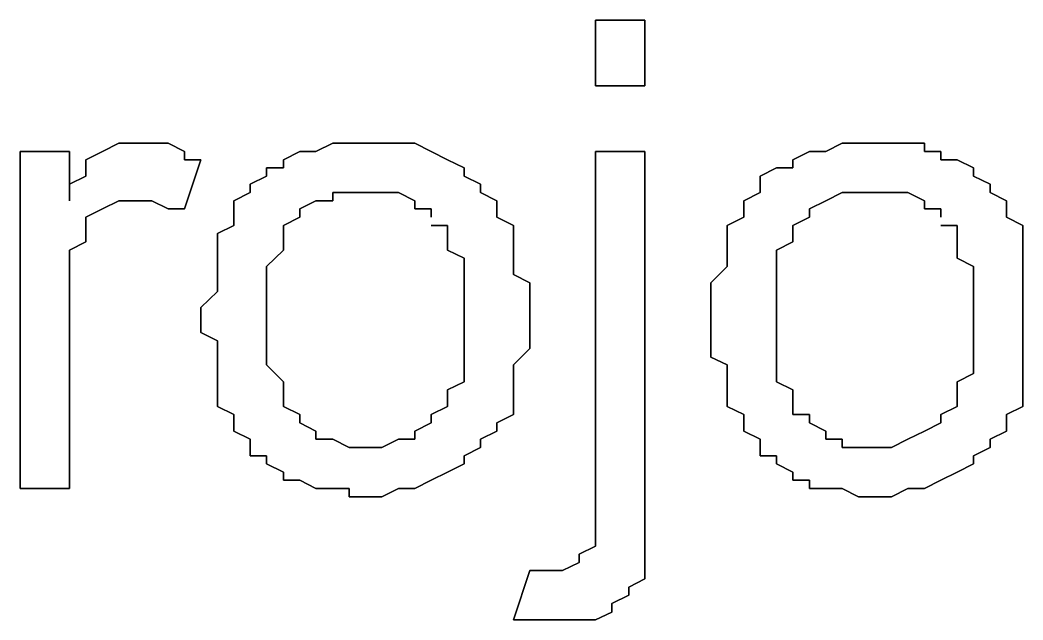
# Model space of a CAD drawing. Header units: metres. Extents: x 2.9 to 42.8, y 1.7 to 28.7.
# Drawn here: x 39.437 to 39.6522, y 27.2821 to 27.4108 of the extents above; entities that cross this region are included whole.
import ezdxf

# ---------------------------------------------------------------- set-up
doc = ezdxf.new("R2010")
doc.units = ezdxf.units.M
doc.layers.add('GRIS', color=8, linetype='Continuous')

msp = doc.modelspace()

# ---------------------------------------------------------------- linework, layer by layer
at = {"layer": 'GRIS', "lineweight": -3}
for points in [[(39.5711, 27.4108), (39.5605, 27.4108), (39.5711, 27.4108)], [(39.5605, 27.4108), (39.5605, 27.3967), (39.5605, 27.4108)], [(39.5711, 27.3967), (39.5711, 27.4108), (39.5711, 27.3967)], [(39.5605, 27.3967), (39.5711, 27.3967), (39.5605, 27.3967)], [(39.4582, 27.3844), (39.4547, 27.3826), (39.4582, 27.3844)], [(39.4617, 27.3844), (39.4582, 27.3844), (39.4617, 27.3844)], [(39.4653, 27.3844), (39.4617, 27.3844), (39.4653, 27.3844)], [(39.4688, 27.3844), (39.4653, 27.3844), (39.4688, 27.3844)], [(39.4723, 27.3826), (39.4688, 27.3844), (39.4723, 27.3826)], [(39.5041, 27.3844), (39.5005, 27.3826), (39.5041, 27.3844)], [(39.5076, 27.3844), (39.5041, 27.3844), (39.5076, 27.3844)], [(39.5111, 27.3844), (39.5076, 27.3844), (39.5111, 27.3844)], [(39.5146, 27.3844), (39.5111, 27.3844), (39.5146, 27.3844)], [(39.5182, 27.3844), (39.5146, 27.3844), (39.5182, 27.3844)], [(39.5217, 27.3844), (39.5182, 27.3844), (39.5217, 27.3844)], [(39.5252, 27.3826), (39.5217, 27.3844), (39.5252, 27.3826)], [(39.6134, 27.3844), (39.6099, 27.3826), (39.6134, 27.3844)], [(39.6169, 27.3844), (39.6134, 27.3844), (39.6169, 27.3844)], [(39.6205, 27.3844), (39.6169, 27.3844), (39.6205, 27.3844)], [(39.624, 27.3844), (39.6205, 27.3844), (39.624, 27.3844)], [(39.6275, 27.3844), (39.624, 27.3844), (39.6275, 27.3844)], [(39.6311, 27.3844), (39.6275, 27.3844), (39.6311, 27.3844)], [(39.6311, 27.3826), (39.6311, 27.3844), (39.6311, 27.3826)], [(39.4476, 27.3826), (39.437, 27.3826), (39.4476, 27.3826)], [(39.437, 27.3826), (39.437, 27.3103), (39.437, 27.3826)], [(39.4476, 27.372), (39.4476, 27.3826), (39.4476, 27.372)], [(39.4547, 27.3826), (39.4511, 27.3808), (39.4547, 27.3826)], [(39.4723, 27.3808), (39.4723, 27.3826), (39.4723, 27.3808)], [(39.497, 27.3826), (39.4935, 27.3808), (39.497, 27.3826)], [(39.5005, 27.3826), (39.497, 27.3826), (39.5005, 27.3826)], [(39.5287, 27.3808), (39.5252, 27.3826), (39.5287, 27.3808)], [(39.5711, 27.3826), (39.5605, 27.3826), (39.5711, 27.3826)], [(39.5605, 27.3826), (39.5605, 27.3068), (39.5605, 27.3826)], [(39.5711, 27.3068), (39.5711, 27.3826), (39.5711, 27.3068)], [(39.6064, 27.3826), (39.6028, 27.3808), (39.6064, 27.3826)], [(39.6099, 27.3826), (39.6064, 27.3826), (39.6099, 27.3826)], [(39.6346, 27.3826), (39.6311, 27.3826), (39.6346, 27.3826)], [(39.6346, 27.3808), (39.6346, 27.3826), (39.6346, 27.3808)], [(39.4511, 27.3808), (39.4511, 27.3791), (39.4511, 27.3808)], [(39.4723, 27.3703), (39.4758, 27.3808), (39.4723, 27.3703)], [(39.4758, 27.3808), (39.4723, 27.3808), (39.4758, 27.3808)], [(39.4935, 27.3808), (39.4935, 27.3791), (39.4935, 27.3808)], [(39.5323, 27.3791), (39.5287, 27.3808), (39.5323, 27.3791)], [(39.6028, 27.3808), (39.6028, 27.3791), (39.6028, 27.3808)], [(39.6381, 27.3808), (39.6346, 27.3808), (39.6381, 27.3808)], [(39.6416, 27.3791), (39.6381, 27.3808), (39.6416, 27.3791)], [(39.4511, 27.3791), (39.4511, 27.3773), (39.4511, 27.3791)], [(39.4935, 27.3791), (39.4899, 27.3791), (39.4935, 27.3791)], [(39.4899, 27.3791), (39.4899, 27.3773), (39.4899, 27.3791)], [(39.5323, 27.3773), (39.5323, 27.3791), (39.5323, 27.3773)], [(39.5993, 27.3791), (39.5958, 27.3773), (39.5993, 27.3791)], [(39.6028, 27.3791), (39.5993, 27.3791), (39.6028, 27.3791)], [(39.6416, 27.3773), (39.6416, 27.3791), (39.6416, 27.3773)], [(39.4511, 27.3773), (39.4476, 27.3756), (39.4511, 27.3773)], [(39.4476, 27.3756), (39.4476, 27.372), (39.4476, 27.3756)], [(39.4899, 27.3773), (39.4864, 27.3756), (39.4899, 27.3773)], [(39.4864, 27.3756), (39.4864, 27.3738), (39.4864, 27.3756)], [(39.5358, 27.3756), (39.5323, 27.3773), (39.5358, 27.3756)], [(39.5358, 27.3738), (39.5358, 27.3756), (39.5358, 27.3738)], [(39.5958, 27.3773), (39.5958, 27.3756), (39.5958, 27.3773)], [(39.5958, 27.3756), (39.5958, 27.3738), (39.5958, 27.3756)], [(39.6452, 27.3756), (39.6416, 27.3773), (39.6452, 27.3756)], [(39.6452, 27.3738), (39.6452, 27.3756), (39.6452, 27.3738)], [(39.4864, 27.3738), (39.4829, 27.372), (39.4864, 27.3738)], [(39.5041, 27.372), (39.5041, 27.3738), (39.5041, 27.372)], [(39.5041, 27.3738), (39.5076, 27.3738), (39.5041, 27.3738)], [(39.5076, 27.3738), (39.5111, 27.3738), (39.5076, 27.3738)], [(39.5111, 27.3738), (39.5146, 27.3738), (39.5111, 27.3738)], [(39.5146, 27.3738), (39.5182, 27.3738), (39.5146, 27.3738)], [(39.5182, 27.3738), (39.5217, 27.372), (39.5182, 27.3738)], [(39.5393, 27.372), (39.5358, 27.3738), (39.5393, 27.372)], [(39.5958, 27.3738), (39.5923, 27.372), (39.5958, 27.3738)], [(39.6099, 27.372), (39.6134, 27.3738), (39.6099, 27.372)], [(39.6134, 27.3738), (39.6169, 27.3738), (39.6134, 27.3738)], [(39.6169, 27.3738), (39.6205, 27.3738), (39.6169, 27.3738)], [(39.6205, 27.3738), (39.624, 27.3738), (39.6205, 27.3738)], [(39.624, 27.3738), (39.6275, 27.3738), (39.624, 27.3738)], [(39.6275, 27.3738), (39.6311, 27.372), (39.6275, 27.3738)], [(39.6487, 27.372), (39.6452, 27.3738), (39.6487, 27.372)], [(39.4547, 27.3703), (39.4582, 27.372), (39.4547, 27.3703)], [(39.4582, 27.372), (39.4617, 27.372), (39.4582, 27.372)], [(39.4617, 27.372), (39.4653, 27.372), (39.4617, 27.372)], [(39.4653, 27.372), (39.4688, 27.3703), (39.4653, 27.372)], [(39.4829, 27.372), (39.4829, 27.3703), (39.4829, 27.372)], [(39.497, 27.3703), (39.5005, 27.372), (39.497, 27.3703)], [(39.5005, 27.372), (39.5041, 27.372), (39.5005, 27.372)], [(39.5217, 27.372), (39.5217, 27.3703), (39.5217, 27.372)], [(39.5393, 27.3703), (39.5393, 27.372), (39.5393, 27.3703)], [(39.5923, 27.372), (39.5923, 27.3703), (39.5923, 27.372)], [(39.6064, 27.3703), (39.6099, 27.372), (39.6064, 27.3703)], [(39.6311, 27.372), (39.6311, 27.3703), (39.6311, 27.372)], [(39.6487, 27.3703), (39.6487, 27.372), (39.6487, 27.3703)], [(39.4511, 27.3685), (39.4547, 27.3703), (39.4511, 27.3685)], [(39.4688, 27.3703), (39.4723, 27.3703), (39.4688, 27.3703)], [(39.4829, 27.3703), (39.4829, 27.3685), (39.4829, 27.3703)], [(39.497, 27.3685), (39.497, 27.3703), (39.497, 27.3685)], [(39.5217, 27.3703), (39.5252, 27.3703), (39.5217, 27.3703)], [(39.5252, 27.3703), (39.5252, 27.3685), (39.5252, 27.3703)], [(39.5393, 27.3685), (39.5393, 27.3703), (39.5393, 27.3685)], [(39.5923, 27.3703), (39.5923, 27.3685), (39.5923, 27.3703)], [(39.6064, 27.3685), (39.6064, 27.3703), (39.6064, 27.3685)], [(39.6311, 27.3703), (39.6346, 27.3703), (39.6311, 27.3703)], [(39.6346, 27.3703), (39.6346, 27.3685), (39.6346, 27.3703)], [(39.6487, 27.3685), (39.6487, 27.3703), (39.6487, 27.3685)], [(39.4511, 27.3667), (39.4511, 27.3685), (39.4511, 27.3667)], [(39.4829, 27.3685), (39.4829, 27.3667), (39.4829, 27.3685)], [(39.4935, 27.3667), (39.497, 27.3685), (39.4935, 27.3667)], [(39.5429, 27.3667), (39.5393, 27.3685), (39.5429, 27.3667)], [(39.5923, 27.3685), (39.5887, 27.3667), (39.5923, 27.3685)], [(39.6028, 27.3667), (39.6064, 27.3685), (39.6028, 27.3667)], [(39.6522, 27.3667), (39.6487, 27.3685), (39.6522, 27.3667)], [(39.4511, 27.365), (39.4511, 27.3667), (39.4511, 27.365)], [(39.4511, 27.3632), (39.4511, 27.365), (39.4511, 27.3632)], [(39.4829, 27.3667), (39.4794, 27.365), (39.4829, 27.3667)], [(39.4794, 27.365), (39.4794, 27.3632), (39.4794, 27.365)], [(39.4935, 27.365), (39.4935, 27.3667), (39.4935, 27.365)], [(39.4935, 27.3632), (39.4935, 27.365), (39.4935, 27.3632)], [(39.5252, 27.3667), (39.5287, 27.3667), (39.5252, 27.3667)], [(39.5287, 27.3667), (39.5287, 27.365), (39.5287, 27.3667)], [(39.5287, 27.365), (39.5287, 27.3614), (39.5287, 27.365)], [(39.5429, 27.3632), (39.5429, 27.3667), (39.5429, 27.3632)], [(39.5887, 27.3667), (39.5887, 27.365), (39.5887, 27.3667)], [(39.5887, 27.365), (39.5887, 27.3632), (39.5887, 27.365)], [(39.6028, 27.365), (39.6028, 27.3667), (39.6028, 27.365)], [(39.6028, 27.3632), (39.6028, 27.365), (39.6028, 27.3632)], [(39.6346, 27.3667), (39.6381, 27.3667), (39.6346, 27.3667)], [(39.6381, 27.3667), (39.6381, 27.365), (39.6381, 27.3667)], [(39.6381, 27.365), (39.6381, 27.3614), (39.6381, 27.365)], [(39.6522, 27.3632), (39.6522, 27.3667), (39.6522, 27.3632)], [(39.4476, 27.3614), (39.4511, 27.3632), (39.4476, 27.3614)], [(39.4794, 27.3632), (39.4794, 27.3597), (39.4794, 27.3632)], [(39.4935, 27.3614), (39.4935, 27.3632), (39.4935, 27.3614)], [(39.5429, 27.3614), (39.5429, 27.3632), (39.5429, 27.3614)], [(39.5887, 27.3632), (39.5887, 27.3597), (39.5887, 27.3632)], [(39.5993, 27.3614), (39.6028, 27.3632), (39.5993, 27.3614)], [(39.6522, 27.3614), (39.6522, 27.3632), (39.6522, 27.3614)], [(39.4476, 27.3579), (39.4476, 27.3614), (39.4476, 27.3579)], [(39.4899, 27.3579), (39.4935, 27.3614), (39.4899, 27.3579)], [(39.5287, 27.3614), (39.5323, 27.3597), (39.5287, 27.3614)], [(39.5429, 27.3597), (39.5429, 27.3614), (39.5429, 27.3597)], [(39.5993, 27.3579), (39.5993, 27.3614), (39.5993, 27.3579)], [(39.6381, 27.3614), (39.6381, 27.3597), (39.6381, 27.3614)], [(39.6522, 27.3597), (39.6522, 27.3614), (39.6522, 27.3597)], [(39.4794, 27.3597), (39.4794, 27.3579), (39.4794, 27.3597)], [(39.5323, 27.3597), (39.5323, 27.3579), (39.5323, 27.3597)], [(39.5429, 27.3562), (39.5429, 27.3597), (39.5429, 27.3562)], [(39.5887, 27.3597), (39.5887, 27.3579), (39.5887, 27.3597)], [(39.6381, 27.3597), (39.6416, 27.3579), (39.6381, 27.3597)], [(39.6522, 27.3562), (39.6522, 27.3597), (39.6522, 27.3562)], [(39.4476, 27.3562), (39.4476, 27.3579), (39.4476, 27.3562)], [(39.4794, 27.3579), (39.4794, 27.3544), (39.4794, 27.3579)], [(39.4899, 27.3562), (39.4899, 27.3579), (39.4899, 27.3562)], [(39.5323, 27.3579), (39.5323, 27.3562), (39.5323, 27.3579)], [(39.5887, 27.3579), (39.5852, 27.3544), (39.5887, 27.3579)], [(39.5993, 27.3562), (39.5993, 27.3579), (39.5993, 27.3562)], [(39.6416, 27.3579), (39.6416, 27.3562), (39.6416, 27.3579)], [(39.4476, 27.3544), (39.4476, 27.3562), (39.4476, 27.3544)], [(39.4476, 27.3509), (39.4476, 27.3544), (39.4476, 27.3509)], [(39.4794, 27.3544), (39.4794, 27.3526), (39.4794, 27.3544)], [(39.4899, 27.3526), (39.4899, 27.3562), (39.4899, 27.3526)], [(39.5323, 27.3562), (39.5323, 27.3526), (39.5323, 27.3562)], [(39.5464, 27.3544), (39.5429, 27.3562), (39.5464, 27.3544)], [(39.5464, 27.3526), (39.5464, 27.3544), (39.5464, 27.3526)], [(39.5852, 27.3544), (39.5852, 27.3526), (39.5852, 27.3544)], [(39.5993, 27.3526), (39.5993, 27.3562), (39.5993, 27.3526)], [(39.6416, 27.3562), (39.6416, 27.3526), (39.6416, 27.3562)], [(39.6522, 27.3544), (39.6522, 27.3562), (39.6522, 27.3544)], [(39.6522, 27.3526), (39.6522, 27.3544), (39.6522, 27.3526)], [(39.4794, 27.3526), (39.4758, 27.3491), (39.4794, 27.3526)], [(39.4899, 27.3509), (39.4899, 27.3526), (39.4899, 27.3509)], [(39.5323, 27.3526), (39.5323, 27.3509), (39.5323, 27.3526)], [(39.5464, 27.3491), (39.5464, 27.3526), (39.5464, 27.3491)], [(39.5852, 27.3526), (39.5852, 27.3491), (39.5852, 27.3526)], [(39.5993, 27.3509), (39.5993, 27.3526), (39.5993, 27.3509)], [(39.6416, 27.3526), (39.6416, 27.3509), (39.6416, 27.3526)], [(39.6522, 27.3491), (39.6522, 27.3526), (39.6522, 27.3491)], [(39.4476, 27.3491), (39.4476, 27.3509), (39.4476, 27.3491)], [(39.4899, 27.3473), (39.4899, 27.3509), (39.4899, 27.3473)], [(39.5323, 27.3509), (39.5323, 27.3473), (39.5323, 27.3509)], [(39.5993, 27.3473), (39.5993, 27.3509), (39.5993, 27.3473)], [(39.6416, 27.3509), (39.6416, 27.3473), (39.6416, 27.3509)], [(39.4476, 27.3103), (39.4476, 27.3491), (39.4476, 27.3103)], [(39.4758, 27.3491), (39.4758, 27.3473), (39.4758, 27.3491)], [(39.5464, 27.3473), (39.5464, 27.3491), (39.5464, 27.3473)], [(39.5852, 27.3491), (39.5852, 27.3473), (39.5852, 27.3491)], [(39.6522, 27.3473), (39.6522, 27.3491), (39.6522, 27.3473)], [(39.4758, 27.3473), (39.4758, 27.3438), (39.4758, 27.3473)], [(39.4899, 27.3438), (39.4899, 27.3473), (39.4899, 27.3438)], [(39.5323, 27.3473), (39.5323, 27.3456), (39.5323, 27.3473)], [(39.5323, 27.3456), (39.5323, 27.3438), (39.5323, 27.3456)], [(39.5464, 27.3456), (39.5464, 27.3473), (39.5464, 27.3456)], [(39.5464, 27.342), (39.5464, 27.3456), (39.5464, 27.342)], [(39.5852, 27.3473), (39.5852, 27.3438), (39.5852, 27.3473)], [(39.5993, 27.3438), (39.5993, 27.3473), (39.5993, 27.3438)], [(39.6416, 27.3473), (39.6416, 27.3456), (39.6416, 27.3473)], [(39.6416, 27.3456), (39.6416, 27.3438), (39.6416, 27.3456)], [(39.6522, 27.3456), (39.6522, 27.3473), (39.6522, 27.3456)], [(39.6522, 27.342), (39.6522, 27.3456), (39.6522, 27.342)], [(39.4758, 27.3438), (39.4794, 27.342), (39.4758, 27.3438)], [(39.4899, 27.342), (39.4899, 27.3438), (39.4899, 27.342)], [(39.5323, 27.3438), (39.5323, 27.3403), (39.5323, 27.3438)], [(39.5852, 27.3438), (39.5852, 27.342), (39.5852, 27.3438)], [(39.5993, 27.342), (39.5993, 27.3438), (39.5993, 27.342)], [(39.6416, 27.3438), (39.6416, 27.3403), (39.6416, 27.3438)], [(39.4794, 27.342), (39.4794, 27.3385), (39.4794, 27.342)], [(39.4899, 27.3385), (39.4899, 27.342), (39.4899, 27.3385)], [(39.5464, 27.3403), (39.5464, 27.342), (39.5464, 27.3403)], [(39.5852, 27.342), (39.5852, 27.3385), (39.5852, 27.342)], [(39.5993, 27.3385), (39.5993, 27.342), (39.5993, 27.3385)], [(39.6522, 27.3403), (39.6522, 27.342), (39.6522, 27.3403)], [(39.5323, 27.3403), (39.5323, 27.3385), (39.5323, 27.3403)], [(39.5429, 27.3368), (39.5464, 27.3403), (39.5429, 27.3368)], [(39.6416, 27.3403), (39.6416, 27.3385), (39.6416, 27.3403)], [(39.6522, 27.3368), (39.6522, 27.3403), (39.6522, 27.3368)], [(39.4794, 27.3385), (39.4794, 27.3368), (39.4794, 27.3385)], [(39.4899, 27.3368), (39.4899, 27.3385), (39.4899, 27.3368)], [(39.5323, 27.3385), (39.5323, 27.335), (39.5323, 27.3385)], [(39.5852, 27.3385), (39.5887, 27.3368), (39.5852, 27.3385)], [(39.5993, 27.3368), (39.5993, 27.3385), (39.5993, 27.3368)], [(39.6416, 27.3385), (39.6416, 27.335), (39.6416, 27.3385)], [(39.4794, 27.3368), (39.4794, 27.335), (39.4794, 27.3368)], [(39.4794, 27.335), (39.4794, 27.3315), (39.4794, 27.335)], [(39.4935, 27.3332), (39.4899, 27.3368), (39.4935, 27.3332)], [(39.5323, 27.335), (39.5323, 27.3332), (39.5323, 27.335)], [(39.5429, 27.335), (39.5429, 27.3368), (39.5429, 27.335)], [(39.5429, 27.3332), (39.5429, 27.335), (39.5429, 27.3332)], [(39.5887, 27.3368), (39.5887, 27.335), (39.5887, 27.3368)], [(39.5887, 27.335), (39.5887, 27.3315), (39.5887, 27.335)], [(39.5993, 27.3332), (39.5993, 27.3368), (39.5993, 27.3332)], [(39.6416, 27.335), (39.6381, 27.3332), (39.6416, 27.335)], [(39.6522, 27.335), (39.6522, 27.3368), (39.6522, 27.335)], [(39.6522, 27.3332), (39.6522, 27.335), (39.6522, 27.3332)], [(39.4935, 27.3315), (39.4935, 27.3332), (39.4935, 27.3315)], [(39.5323, 27.3332), (39.5287, 27.3315), (39.5323, 27.3332)], [(39.5429, 27.3297), (39.5429, 27.3332), (39.5429, 27.3297)], [(39.6028, 27.3315), (39.5993, 27.3332), (39.6028, 27.3315)], [(39.6381, 27.3332), (39.6381, 27.3315), (39.6381, 27.3332)], [(39.6522, 27.3297), (39.6522, 27.3332), (39.6522, 27.3297)], [(39.4794, 27.3315), (39.4794, 27.3297), (39.4794, 27.3315)], [(39.4935, 27.3297), (39.4935, 27.3315), (39.4935, 27.3297)], [(39.5287, 27.3315), (39.5287, 27.3297), (39.5287, 27.3315)], [(39.5887, 27.3315), (39.5887, 27.3297), (39.5887, 27.3315)], [(39.6028, 27.3297), (39.6028, 27.3315), (39.6028, 27.3297)], [(39.6381, 27.3315), (39.6381, 27.3297), (39.6381, 27.3315)], [(39.4794, 27.3297), (39.4794, 27.3279), (39.4794, 27.3297)], [(39.4935, 27.3279), (39.4935, 27.3297), (39.4935, 27.3279)], [(39.5287, 27.3297), (39.5287, 27.3279), (39.5287, 27.3297)], [(39.5429, 27.3279), (39.5429, 27.3297), (39.5429, 27.3279)], [(39.5887, 27.3297), (39.5887, 27.3279), (39.5887, 27.3297)], [(39.6028, 27.3279), (39.6028, 27.3297), (39.6028, 27.3279)], [(39.6381, 27.3297), (39.6381, 27.3279), (39.6381, 27.3297)], [(39.6522, 27.3279), (39.6522, 27.3297), (39.6522, 27.3279)], [(39.4794, 27.3279), (39.4829, 27.3262), (39.4794, 27.3279)], [(39.4829, 27.3262), (39.4829, 27.3244), (39.4829, 27.3262)], [(39.497, 27.3262), (39.4935, 27.3279), (39.497, 27.3262)], [(39.497, 27.3244), (39.497, 27.3262), (39.497, 27.3244)], [(39.5287, 27.3279), (39.5252, 27.3262), (39.5287, 27.3279)], [(39.5252, 27.3262), (39.5252, 27.3244), (39.5252, 27.3262)], [(39.5393, 27.3244), (39.5429, 27.3262), (39.5393, 27.3244)], [(39.5429, 27.3262), (39.5429, 27.3279), (39.5429, 27.3262)], [(39.5887, 27.3279), (39.5923, 27.3262), (39.5887, 27.3279)], [(39.5923, 27.3262), (39.5923, 27.3244), (39.5923, 27.3262)], [(39.6028, 27.3262), (39.6028, 27.3279), (39.6028, 27.3262)], [(39.6064, 27.3262), (39.6028, 27.3262), (39.6064, 27.3262)], [(39.6064, 27.3244), (39.6064, 27.3262), (39.6064, 27.3244)], [(39.6381, 27.3279), (39.6346, 27.3262), (39.6381, 27.3279)], [(39.6346, 27.3262), (39.6346, 27.3244), (39.6346, 27.3262)], [(39.6487, 27.3262), (39.6522, 27.3279), (39.6487, 27.3262)], [(39.6487, 27.3244), (39.6487, 27.3262), (39.6487, 27.3244)], [(39.4829, 27.3244), (39.4829, 27.3226), (39.4829, 27.3244)], [(39.5005, 27.3226), (39.497, 27.3244), (39.5005, 27.3226)], [(39.5252, 27.3244), (39.5217, 27.3226), (39.5252, 27.3244)], [(39.5393, 27.3226), (39.5393, 27.3244), (39.5393, 27.3226)], [(39.5923, 27.3244), (39.5923, 27.3226), (39.5923, 27.3244)], [(39.6099, 27.3226), (39.6064, 27.3244), (39.6099, 27.3226)], [(39.6346, 27.3244), (39.6311, 27.3226), (39.6346, 27.3244)], [(39.6487, 27.3226), (39.6487, 27.3244), (39.6487, 27.3226)], [(39.4829, 27.3226), (39.4864, 27.3209), (39.4829, 27.3226)], [(39.5005, 27.3209), (39.5005, 27.3226), (39.5005, 27.3209)], [(39.5217, 27.3226), (39.5217, 27.3209), (39.5217, 27.3226)], [(39.5358, 27.3209), (39.5393, 27.3226), (39.5358, 27.3209)], [(39.5923, 27.3226), (39.5958, 27.3209), (39.5923, 27.3226)], [(39.6099, 27.3209), (39.6099, 27.3226), (39.6099, 27.3209)], [(39.6311, 27.3226), (39.6275, 27.3209), (39.6311, 27.3226)], [(39.6452, 27.3209), (39.6487, 27.3226), (39.6452, 27.3209)], [(39.4864, 27.3209), (39.4864, 27.3191), (39.4864, 27.3209)], [(39.5041, 27.3209), (39.5005, 27.3209), (39.5041, 27.3209)], [(39.5076, 27.3191), (39.5041, 27.3209), (39.5076, 27.3191)], [(39.5182, 27.3209), (39.5146, 27.3191), (39.5182, 27.3209)], [(39.5217, 27.3209), (39.5182, 27.3209), (39.5217, 27.3209)], [(39.5358, 27.3191), (39.5358, 27.3209), (39.5358, 27.3191)], [(39.5958, 27.3209), (39.5958, 27.3191), (39.5958, 27.3209)], [(39.6134, 27.3209), (39.6099, 27.3209), (39.6134, 27.3209)], [(39.6134, 27.3191), (39.6134, 27.3209), (39.6134, 27.3191)], [(39.6275, 27.3209), (39.624, 27.3191), (39.6275, 27.3209)], [(39.6452, 27.3191), (39.6452, 27.3209), (39.6452, 27.3191)], [(39.4864, 27.3191), (39.4864, 27.3173), (39.4864, 27.3191)], [(39.5111, 27.3191), (39.5076, 27.3191), (39.5111, 27.3191)], [(39.5146, 27.3191), (39.5111, 27.3191), (39.5146, 27.3191)], [(39.5323, 27.3173), (39.5358, 27.3191), (39.5323, 27.3173)], [(39.5958, 27.3191), (39.5958, 27.3173), (39.5958, 27.3191)], [(39.6169, 27.3191), (39.6134, 27.3191), (39.6169, 27.3191)], [(39.6205, 27.3191), (39.6169, 27.3191), (39.6205, 27.3191)], [(39.624, 27.3191), (39.6205, 27.3191), (39.624, 27.3191)], [(39.6416, 27.3173), (39.6452, 27.3191), (39.6416, 27.3173)], [(39.4864, 27.3173), (39.4899, 27.3173), (39.4864, 27.3173)], [(39.4899, 27.3173), (39.4899, 27.3156), (39.4899, 27.3173)], [(39.4899, 27.3156), (39.4935, 27.3138), (39.4899, 27.3156)], [(39.5287, 27.3138), (39.5323, 27.3156), (39.5287, 27.3138)], [(39.5323, 27.3156), (39.5323, 27.3173), (39.5323, 27.3156)], [(39.5958, 27.3173), (39.5993, 27.3173), (39.5958, 27.3173)], [(39.5993, 27.3173), (39.5993, 27.3156), (39.5993, 27.3173)], [(39.5993, 27.3156), (39.6028, 27.3138), (39.5993, 27.3156)], [(39.6381, 27.3138), (39.6416, 27.3156), (39.6381, 27.3138)], [(39.6416, 27.3156), (39.6416, 27.3173), (39.6416, 27.3156)], [(39.4935, 27.3138), (39.4935, 27.3121), (39.4935, 27.3138)], [(39.5252, 27.3121), (39.5287, 27.3138), (39.5252, 27.3121)], [(39.6028, 27.3138), (39.6028, 27.3121), (39.6028, 27.3138)], [(39.6346, 27.3121), (39.6381, 27.3138), (39.6346, 27.3121)], [(39.4935, 27.3121), (39.497, 27.3121), (39.4935, 27.3121)], [(39.497, 27.3121), (39.5005, 27.3103), (39.497, 27.3121)], [(39.5217, 27.3103), (39.5252, 27.3121), (39.5217, 27.3103)], [(39.6028, 27.3121), (39.6064, 27.3121), (39.6028, 27.3121)], [(39.6064, 27.3121), (39.6064, 27.3103), (39.6064, 27.3121)], [(39.6311, 27.3103), (39.6346, 27.3121), (39.6311, 27.3103)], [(39.437, 27.3103), (39.4476, 27.3103), (39.437, 27.3103)], [(39.5005, 27.3103), (39.5041, 27.3103), (39.5005, 27.3103)], [(39.5041, 27.3103), (39.5076, 27.3103), (39.5041, 27.3103)], [(39.5076, 27.3103), (39.5076, 27.3085), (39.5076, 27.3103)], [(39.5146, 27.3085), (39.5182, 27.3103), (39.5146, 27.3085)], [(39.5182, 27.3103), (39.5217, 27.3103), (39.5182, 27.3103)], [(39.6064, 27.3103), (39.6099, 27.3103), (39.6064, 27.3103)], [(39.6099, 27.3103), (39.6134, 27.3103), (39.6099, 27.3103)], [(39.6134, 27.3103), (39.6169, 27.3085), (39.6134, 27.3103)], [(39.624, 27.3085), (39.6275, 27.3103), (39.624, 27.3085)], [(39.6275, 27.3103), (39.6311, 27.3103), (39.6275, 27.3103)], [(39.5076, 27.3085), (39.5111, 27.3085), (39.5076, 27.3085)], [(39.5111, 27.3085), (39.5146, 27.3085), (39.5111, 27.3085)], [(39.5605, 27.3068), (39.5605, 27.3032), (39.5605, 27.3068)], [(39.5711, 27.3032), (39.5711, 27.3068), (39.5711, 27.3032)], [(39.6169, 27.3085), (39.6205, 27.3085), (39.6169, 27.3085)], [(39.6205, 27.3085), (39.624, 27.3085), (39.6205, 27.3085)], [(39.5605, 27.3032), (39.5605, 27.2997), (39.5605, 27.3032)], [(39.5711, 27.3015), (39.5711, 27.3032), (39.5711, 27.3015)], [(39.5711, 27.2979), (39.5711, 27.3015), (39.5711, 27.2979)], [(39.5605, 27.2997), (39.5605, 27.2979), (39.5605, 27.2997)], [(39.5605, 27.2979), (39.557, 27.2962), (39.5605, 27.2979)], [(39.557, 27.2962), (39.557, 27.2944), (39.557, 27.2962)], [(39.5711, 27.2962), (39.5711, 27.2979), (39.5711, 27.2962)], [(39.5711, 27.2927), (39.5711, 27.2962), (39.5711, 27.2927)], [(39.557, 27.2944), (39.5534, 27.2927), (39.557, 27.2944)], [(39.5464, 27.2927), (39.5429, 27.2821), (39.5464, 27.2927)], [(39.5499, 27.2927), (39.5464, 27.2927), (39.5499, 27.2927)], [(39.5534, 27.2927), (39.5499, 27.2927), (39.5534, 27.2927)], [(39.5711, 27.2909), (39.5711, 27.2927), (39.5711, 27.2909)], [(39.5676, 27.2891), (39.5711, 27.2909), (39.5676, 27.2891)], [(39.564, 27.2856), (39.5676, 27.2874), (39.564, 27.2856)], [(39.5676, 27.2874), (39.5676, 27.2891), (39.5676, 27.2874)], [(39.564, 27.2838), (39.564, 27.2856), (39.564, 27.2838)], [(39.5605, 27.2821), (39.564, 27.2838), (39.5605, 27.2821)], [(39.5429, 27.2821), (39.5464, 27.2821), (39.5429, 27.2821)], [(39.5464, 27.2821), (39.5499, 27.2821), (39.5464, 27.2821)], [(39.5499, 27.2821), (39.5534, 27.2821), (39.5499, 27.2821)], [(39.5534, 27.2821), (39.557, 27.2821), (39.5534, 27.2821)], [(39.557, 27.2821), (39.5605, 27.2821), (39.557, 27.2821)]]:
    msp.add_lwpolyline(points, dxfattribs=at)

doc.saveas('drawing.dxf')
